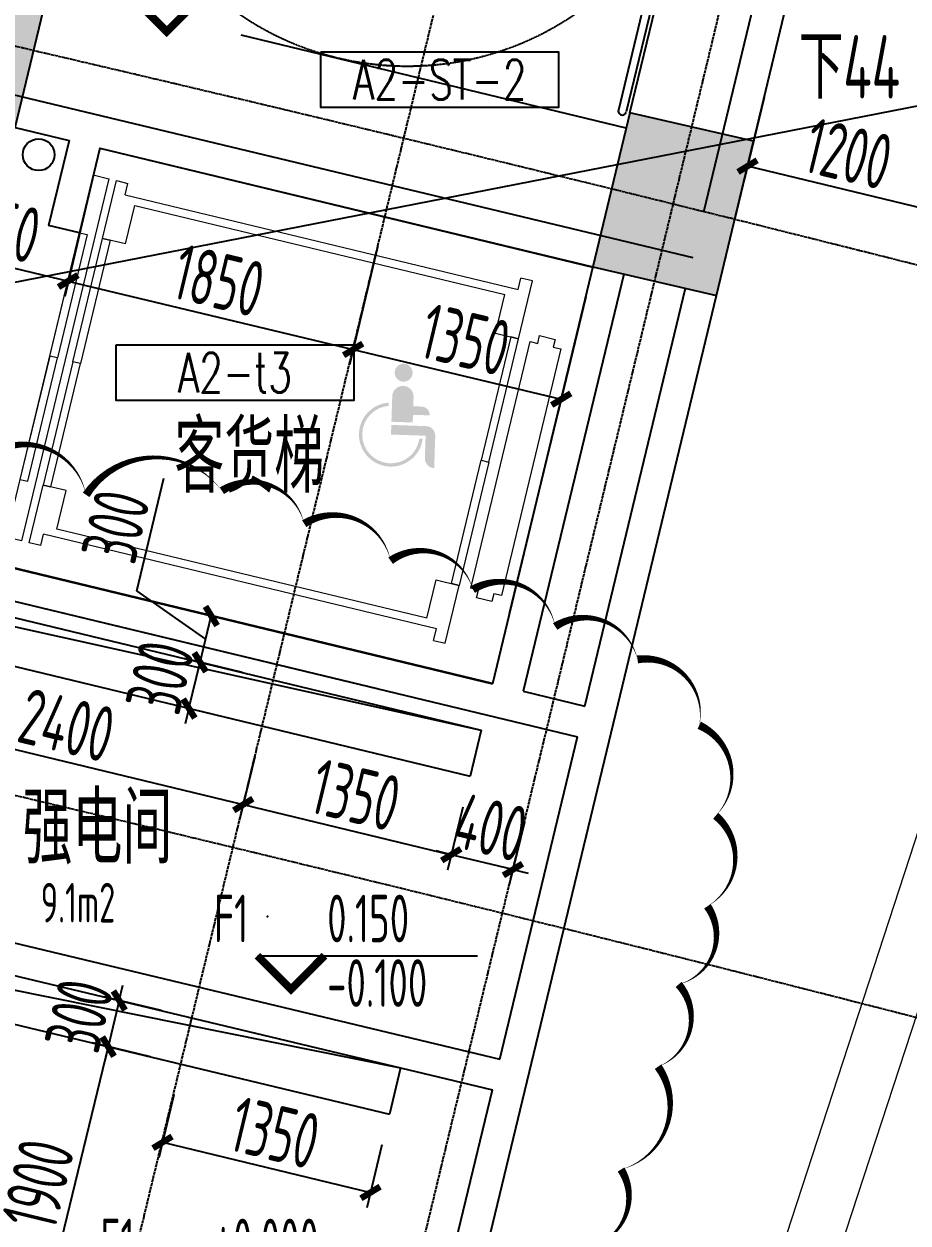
# Model space of a CAD drawing. Header units: millimetres. Extents: x 11639278 to 23698211, y -13072636 to -5537337.
# Drawn here: x 11848668 to 11854246, y -6400913 to -6393351 of the extents above; entities that cross this region are included whole.
import ezdxf
from ezdxf.enums import TextEntityAlignment as Align

# ---------------------------------------------------------------- set-up
doc = ezdxf.new("R2010")
doc.units = ezdxf.units.MM
doc.header["$LTSCALE"] = 10
for name, pattern in [('A2-RG-AXIS$0$CENTER', [2, 1.25, -0.25, 0.25, -0.25]), ('A2-RG-AXIS$0$DOTE', [2.42, 2, -0.2, 0.02, -0.2]), ('A2-RI-F1$0$DOT2', [0.125, 0, -0.125]), ('A2-RV-F1$0$DASHED2', [0.375, 0.25, -0.125]), ('A2-RV-F1$0$HIDDEN', [0.375, 0.25, -0.125])]:
    doc.linetypes.add(name, pattern=pattern)
for name, color, linetype in [('A2-RB-F1$0$A-DIMS-100', 1, 'Continuous'), ('A2-RG-AXIS$0$A-DIMS-100', 1, 'Continuous'), ('A2-RG-AXIS$0$A-GRID', 1, 'A2-RG-AXIS$0$CENTER'), ('A2-RI-F1$0$$1$A-SYMB', 4, 'Continuous'), ('A2-RI-F1$0$$1$A-SYMB-NUMB-T', 4, 'Continuous'), ('A2-RI-F1$0$$3$A-SYMB', 4, 'Continuous'), ('A2-RI-F1$0$0P-FE-FH-V', 141, 'Continuous'), ('A2-RI-F1$0$A-FLOR-OTLN', 4, 'A2-RI-F1$0$DOT2'), ('A2-RI-F1$0$A-HOLE', 2, 'Continuous'), ('A2-RI-F1$0$A-STRS', 50, 'Continuous'), ('A2-RI-F1$0$A-SYMB', 4, 'Continuous'), ('A2-RI-F1$0$A-SYMB-AREA', 4, 'Continuous'), ('A2-RI-F1$0$A-SYMB-NAME', 4, 'Continuous'), ('A2-RI-F1$0$A-SYMB-VOID', 35, 'Continuous'), ('A2-RI-F1$0$A-WALL', 7, 'Continuous'), ('A2-RS-F1$0$A-HATH-GRAY', 8, 'Continuous'), ('A2-RS-F1$0$A-WALL-CONC', 6, 'Continuous'), ('A2-RV-F1$0$A-HATH', 9, 'Continuous'), ('A2-RV-F1$0$A-SYMB', 4, 'Continuous'), ('A2-RV-F1$0$A-SYMB-AREA', 4, 'Continuous'), ('A2-RV-F1$0$A-SYMB-NAME', 4, 'Continuous'), ('A2-RV-F1$0$AUDIT_D_120618114340-210', 80, 'Continuous'), ('A2-RV-F1$0$AUDIT_D_120618114340-408', 50, 'Continuous')]:
    doc.layers.add(name, color=color, linetype=linetype)
for name, color, linetype, lineweight in [('A2-RI-F1$0$A-DETL-LLIN', 3, 'Continuous', 5), ('A2-RI-F1$0$A-Z410-G-Vhcl', 5, 'Continuous', 0), ('A2-RV-F1$0$$0$an-stairs', 3, 'Continuous', 9)]:
    doc.layers.add(name, color=color, linetype=linetype, lineweight=lineweight)
doc.styles.add('A2-RB-F1$0$XD2008', font='hzs.shx', dxfattribs={"width": 0.7, "bigfont": 'hztxt.shx'})
doc.styles.add('A2-RG-AXIS$0$XD2008', font='hzs.shx', dxfattribs={"width": 0.7, "bigfont": 'hztxt.shx'})
doc.styles.add('A2-RI-F1$0$$1$ECADI-TXT', font='simplex.shx', dxfattribs={"bigfont": 'hztxt.shx'})
doc.styles.add('A2-RI-F1$0$$22$XD2008', font='hzs.shx', dxfattribs={"width": 0.7, "bigfont": 'hztxt.shx'})
doc.styles.add('A2-RI-F1$0$ECADI', font='hzs.shx', dxfattribs={"width": 0.7, "bigfont": 'hztxt.shx'})
doc.styles.add('A2-RI-F1$0$XD2008', font='hzs.shx', dxfattribs={"width": 0.7, "bigfont": 'hztxt.shx'})
doc.styles.add('A2-RV-F1$0$ECADI', font='hzs.shx', dxfattribs={"width": 0.7, "bigfont": 'hztxt.shx'})
doc.dimstyles.new('A2-RB-F1$0$XD100$0', dxfattribs={"dimscale": 100, "dimtxt": 3.5, "dimasz": 1, "dimexe": 1, "dimexo": 2, "dimgap": 0.5, "dimtad": 1, "dimdec": 0, "dimdsep": 46, "dimtxsty": 'A2-RB-F1$0$XD2008', "dimblk1": 'A2-RB-F1$0$_ArchTick', "dimblk2": 'A2-RB-F1$0$_ArchTick', "dimsah": 1, "dimcen": 2.5, "dimclrt": 4, "dimaunit": 1, "dimadec": 0, "dimazin": 0, "dimtfac": 1, "dimtdec": 0, "dimtix": 1, "dimtmove": 1, "dimatfit": 3, "dimfxl": 0, "dimtolj": 1, "dimtzin": 0, "dimarcsym": 0})
doc.dimstyles.new('A2-RG-AXIS$0$XD150$0', dxfattribs={"dimscale": 150, "dimtxt": 2.5, "dimasz": 1, "dimexe": 1, "dimexo": 2, "dimgap": 0.5, "dimtad": 1, "dimdec": 0, "dimdsep": 46, "dimtxsty": 'A2-RG-AXIS$0$XD2008', "dimblk": 'A2-RG-AXIS$0$_ArchTick', "dimcen": 2.5, "dimclrt": 4, "dimaunit": 1, "dimadec": 0, "dimazin": 0, "dimtfac": 1, "dimtdec": 0, "dimtmove": 2, "dimatfit": 3, "dimfxl": 0, "dimtolj": 1, "dimtzin": 0, "dimarcsym": 0})

# ---------------------------------------------------------------- blocks, each defined once
blk = doc.blocks.new('A2-RS-F1')
at = {"layer": 'A2-RS-F1$0$A-HATH-GRAY', "ltscale": 3}
h = blk.add_hatch(color=256, dxfattribs=at)
h.paths.add_polyline_path([(11790490.7, -6377046.5), (11789491.3, -6377010.6), (11789445.2, -6378310.2), (11790444.5, -6378345.7)], flags=16)
h.paths.add_polyline_path([(11794711.1, -6377235.6), (11794112.3, -6377197.1), (11794061, -6377995.6), (11794659.8, -6378034.1)], flags=0)
h.paths.add_polyline_path([(11794483.3, -6380778.7), (11793884.5, -6380740.2), (11793833.2, -6381538.6), (11794432, -6381577.1)], flags=0)
h.paths.add_polyline_path([(11793886.5, -6390060.6), (11793287.7, -6390022.1), (11793236.4, -6390820.5), (11793835.2, -6390859)], flags=0)
h.paths.add_polyline_path([(11793658.7, -6393603.7), (11793059.9, -6393565.2), (11793008.6, -6394363.6), (11793607.4, -6394402.1)], flags=0)
h.paths.add_polyline_path([(11789926.5, -6392936.5), (11788927.1, -6392900.6), (11788881, -6394200.2), (11789880.4, -6394235.7)], flags=16)
h.paths.add_polyline_path([(11781272, -6392739.2), (11780272, -6392732.1), (11780263.2, -6394032.4), (11781263.2, -6394039.2)], flags=16)
h.paths.add_polyline_path([(11772615.4, -6392790.7), (11771615.7, -6392812.3), (11771644.2, -6394112.4), (11772644, -6394090.4)], flags=16)
h.paths.add_polyline_path([(11771835.6, -6400549.4, 1), (11772735.6, -6400549.4, 1)])
h.paths.add_polyline_path([(11789601.8, -6400663.7, 1), (11788701.8, -6400663.7, 1)], flags=0)
h.paths.add_polyline_path([(11797125.5, -6401083.9, 1), (11798025.5, -6401083.9, 1)], flags=0)
h.paths.add_polyline_path([(11772266.5, -6376894.6), (11771266.7, -6376916.1), (11771295.3, -6378216.2), (11772295, -6378194.3)], flags=16)
h.paths.add_polyline_path([(11781379.7, -6376839.6), (11780379.7, -6376832.4), (11780370.9, -6378132.8), (11781370.9, -6378139.6)], flags=16)
h.paths.add_polyline_path([(11752826.5, -6385566), (11752029, -6385629.4), (11752187.6, -6387623.1), (11752985.1, -6387559.7)], flags=17)
h.paths.add_polyline_path([(11757362.8, -6385212.9), (11756565.3, -6385276.3), (11756723.9, -6387270.1), (11757521.2, -6387204.8)], flags=17)
h.paths.add_polyline_path([(11762965.1, -6393140.9), (11763031, -6394439.6), (11764029.7, -6394388.9), (11763963.9, -6393090.2)])
h.paths.add_polyline_path([(11793008.6, -6394363.6), (11793607.4, -6394402.1), (11793658.7, -6393603.7), (11793059.9, -6393565.2)], flags=17)
h.paths.add_polyline_path([(11793236.4, -6390820.5), (11793835.2, -6390859), (11793886.5, -6390060.6), (11793287.7, -6390022.1)], flags=17)
h.paths.add_polyline_path([(11793833.2, -6381538.6), (11794432, -6381577.1), (11794483.3, -6380778.7), (11793884.5, -6380740.2)], flags=17)
h.paths.add_polyline_path([(11794061, -6377995.6), (11794659.8, -6378034.1), (11794711.1, -6377235.6), (11794112.3, -6377197.1)], flags=17)
h.paths.add_polyline_path([(11762159.9, -6377261.3), (11762225.8, -6378560), (11763224.5, -6378509.3), (11763158.6, -6377210.6)], flags=17)
edge = h.paths.add_edge_path(flags=16)
edge.add_arc((11772285.6, -6400549.4), 450, 0, 360)
edge = h.paths.add_edge_path(flags=16)
edge.add_arc((11789151.8, -6400663.7), 450, 0, 360)
edge = h.paths.add_edge_path()
edge.add_arc((11763857, -6400855.6), 450, 0, 360)
edge = h.paths.add_edge_path(flags=17)
edge.add_arc((11797575.5, -6401083.9), 450, 0, 360)
edge = h.paths.add_edge_path()
edge.add_arc((11755440.6, -6401403.6), 450, 0, 360)
h.paths.add_polyline_path([(11756756.1, -6377586.7), (11756914.7, -6379580.4), (11756117.2, -6379643.9), (11755958.6, -6377650.1)], flags=17)
h.paths.add_polyline_path([(11757322.6, -6394796.6), (11758120, -6394731.3), (11758001.2, -6393237.8), (11757203.7, -6393301.3)])
h.paths.add_polyline_path([(11752786.3, -6395149.5), (11753583.8, -6395086), (11753449, -6393391.4), (11752651.5, -6393454.8)])
h.paths.add_polyline_path([(11751581, -6379997.1), (11752378.4, -6379933.7), (11752219.8, -6377940), (11751422.4, -6378003.4)])
edge = h.paths.add_edge_path()
edge.add_line((11771615.7, -6392812.7), (11771644.2, -6394112.4))
edge.add_line((11771644.2, -6394112.4), (11772644, -6394090.4))
edge.add_line((11772644, -6394090.4), (11772615.4, -6392790.7))
edge.add_line((11772615.4, -6392790.7), (11771615.7, -6392812.3))
edge.add_line((11780272, -6392732.4), (11780263.2, -6394032.4))
edge.add_line((11780263.2, -6394032.4), (11781263.2, -6394039.2))
edge.add_line((11781263.2, -6394039.2), (11781272, -6392739.2))
edge.add_line((11781272, -6392739.2), (11780272, -6392732.1))
edge.add_line((11788927.1, -6392901), (11788881, -6394200.2))
edge.add_line((11788881, -6394200.2), (11789880.4, -6394235.7))
edge.add_line((11789880.4, -6394235.7), (11789926.5, -6392936.5))
edge.add_line((11789926.5, -6392936.5), (11788927.1, -6392900.6))
edge.add_line((11789491.3, -6377011), (11789445.2, -6378310.2))
edge.add_line((11789445.2, -6378310.2), (11790444.5, -6378345.7))
edge.add_line((11790444.5, -6378345.7), (11790490.7, -6377046.5))
edge.add_line((11790490.7, -6377046.5), (11789491.3, -6377010.6))
edge.add_line((11780379.7, -6376832.8), (11780370.9, -6378132.8))
edge.add_line((11780370.9, -6378132.8), (11781370.9, -6378139.6))
edge.add_line((11781370.9, -6378139.6), (11781379.7, -6376839.6))
edge.add_line((11781379.7, -6376839.6), (11780379.7, -6376832.4))
edge.add_line((11771266.7, -6376916.5), (11771295.3, -6378216.2))
edge.add_line((11771295.3, -6378216.2), (11772295, -6378194.3))
edge.add_line((11772295, -6378194.3), (11772266.5, -6376894.6))
edge.add_line((11772266.5, -6376894.6), (11771266.7, -6376916.1))
edge.add_line((11756723.9, -6387270.1), (11757521.2, -6387204.8))
edge.add_line((11756565.3, -6385276.3), (11757362.8, -6385212.9))
edge.add_line((11756565.3, -6385276.3), (11756723.9, -6387270.1))
edge.add_line((11752187.6, -6387623.1), (11752985.1, -6387559.7))
edge.add_line((11752029, -6385629.4), (11752826.5, -6385566))
edge.add_line((11752029, -6385629.4), (11752187.6, -6387623.2))
edge.add_line((11752826.5, -6385566), (11752985.1, -6387559.7))
edge.add_line((11757362.2, -6385205.2), (11757521.2, -6387204.8))
edge = h.paths.add_edge_path()
edge.add_arc((11847549.5, -6408655.2), 450, 0, 360)
h.paths.add_polyline_path([(11818747.1, -6372607.5), (11817357.2, -6372439.1), (11817138.8, -6374225.8), (11818528.7, -6374394.2)])
h.paths.add_polyline_path([(11827964.2, -6373889.1), (11826579.8, -6373680.9), (11826310.1, -6375460.6), (11827694.6, -6375668.8)])
h.paths.add_polyline_path([(11837140.7, -6375434.8), (11835762.8, -6375187), (11835442.2, -6376958.2), (11836820.1, -6377206.1)])
h.paths.add_polyline_path([(11814457.2, -6396161.7), (11815846.9, -6396331.6), (11816041, -6394743.5), (11814651.4, -6394573.1)])
h.paths.add_polyline_path([(11851385, -6401917.5), (11850605.4, -6401737.8), (11850371.1, -6402710), (11851150.7, -6402889.7)])
h.paths.add_polyline_path([(11846959.8, -6400859), (11846180.2, -6400679.3), (11845945.9, -6401651.6), (11846725.5, -6401831.3)])
h.paths.add_polyline_path([(11841338.2, -6400630.1), (11839968.3, -6400341.3), (11840298.4, -6398775.8), (11841668.4, -6399064)])
h.paths.add_polyline_path([(11831505.8, -6398704), (11832883.4, -6398953.4), (11833168.4, -6397379), (11831790.9, -6397129.1)])
h.paths.add_polyline_path([(11822999.8, -6397310.5), (11824384, -6397520.2), (11824623.6, -6395938.3), (11823239.5, -6395728)])
h.paths.add_polyline_path([(11806985.1, -6395311.3), (11806188.5, -6395237.1), (11806299.9, -6394042), (11807096.4, -6394116.5)])
h.paths.add_polyline_path([(11800592, -6394828.7), (11801190.8, -6394867.2), (11801242.1, -6394068.8), (11800643.4, -6394030.3)])
h.paths.add_polyline_path([(11793008.6, -6394363.6), (11793607.4, -6394402.1), (11793658.7, -6393603.7), (11793059.9, -6393565.2)], flags=17)
h.paths.add_polyline_path([(11800819.8, -6391285.9), (11801418.6, -6391324.4), (11801469.9, -6390525.9), (11800871.2, -6390487.4)])
h.paths.add_polyline_path([(11793236.4, -6390820.5), (11793835.2, -6390859), (11793886.5, -6390060.6), (11793287.7, -6390022.1)], flags=17)
h.paths.add_polyline_path([(11853037, -6395063.6), (11853271.3, -6394091.4), (11852491.7, -6393911.7), (11852257.4, -6394883.9)])
h.paths.add_polyline_path([(11854911.5, -6387286.2), (11855145.9, -6386314), (11854366.3, -6386134.3), (11854131.9, -6387106.5)])
h.paths.add_polyline_path([(11846269, -6377243.5), (11844898.8, -6376956.1), (11844527.5, -6378717.4), (11845897.7, -6379004.7)])
h.paths.add_polyline_path([(11848611.8, -6394005), (11848846.2, -6393032.8), (11848066.6, -6392853.1), (11847832.2, -6393825.3)])
h.paths.add_polyline_path([(11850486.4, -6386227.4), (11850720.8, -6385255.2), (11849941.2, -6385075.5), (11849706.8, -6386047.7)])
h.paths.add_polyline_path([(11843712.1, -6384523.3), (11844299.2, -6384647.1), (11844423, -6384060), (11843835.9, -6383936.2)])
h.paths.add_polyline_path([(11842061.7, -6392351.2), (11842648.8, -6392475), (11842772.6, -6391887.9), (11842185.5, -6391764.1)])
h.paths.add_polyline_path([(11808357.4, -6373042.4), (11808954.8, -6373098.1), (11809029, -6372301.4), (11808431.6, -6372245.8)])
h.paths.add_polyline_path([(11793833.2, -6381538.6), (11794432, -6381577.1), (11794483.3, -6380778.7), (11793884.5, -6380740.2)], flags=17)
h.paths.add_polyline_path([(11801416.6, -6382004.6), (11802015.3, -6382043.1), (11802066.7, -6381244.7), (11801467.9, -6381206.2)])
h.paths.add_polyline_path([(11801644.4, -6378461.8), (11802243.1, -6378500.3), (11802294.5, -6377701.9), (11801695.7, -6377663.4)])
h.paths.add_polyline_path([(11794061, -6377995.6), (11794659.8, -6378034.1), (11794711.1, -6377235.6), (11794112.3, -6377197.1)], flags=17)
h.paths.add_polyline_path([(11808460.5, -6379479.9), (11807663.9, -6379405.7), (11807775.3, -6378210.6), (11808571.8, -6378285.1)])
edge = h.paths.add_edge_path(flags=16)
edge.add_arc((11772285.6, -6400549.4), 450, 0, 360)
edge = h.paths.add_edge_path(flags=17)
edge.add_arc((11789151.8, -6400663.7), 450, 0, 360)
edge = h.paths.add_edge_path(flags=17)
edge.add_arc((11797575.5, -6401083.9), 450, 0, 360)
edge = h.paths.add_edge_path()
edge.add_arc((11805983.7, -6401745.9), 450, 0, 360)
edge = h.paths.add_edge_path()
edge.add_arc((11814369.4, -6402649), 450, 0, 360)
edge = h.paths.add_edge_path()
edge.add_arc((11822725.7, -6403792.5), 450, 0, 360)
edge = h.paths.add_edge_path()
edge.add_arc((11831045.7, -6405175.5), 450, 0, 360)
edge = h.paths.add_edge_path()
edge.add_arc((11839322.6, -6406796.9), 450, 0, 360)
edge = h.paths.add_edge_path(flags=17)
edge.add_line((11771615.7, -6392812.7), (11771644.2, -6394112.4))
edge.add_line((11771644.2, -6394112.4), (11772644, -6394090.4))
edge.add_line((11772644, -6394090.4), (11772615.4, -6392790.7))
edge.add_line((11772615.4, -6392790.7), (11771615.7, -6392812.3))
edge.add_line((11780272, -6392732.4), (11780263.2, -6394032.4))
edge.add_line((11780263.2, -6394032.4), (11781263.2, -6394039.2))
edge.add_line((11781263.2, -6394039.2), (11781272, -6392739.2))
edge.add_line((11781272, -6392739.2), (11780272, -6392732.1))
edge.add_line((11788927.1, -6392901), (11788881, -6394200.2))
edge.add_line((11788881, -6394200.2), (11789880.4, -6394235.7))
edge.add_line((11789880.4, -6394235.7), (11789926.5, -6392936.5))
edge.add_line((11789926.5, -6392936.5), (11788927.1, -6392900.6))
edge.add_line((11789491.3, -6377011), (11789445.2, -6378310.2))
edge.add_line((11789445.2, -6378310.2), (11790444.5, -6378345.7))
edge.add_line((11790444.5, -6378345.7), (11790490.7, -6377046.5))
edge.add_line((11790490.7, -6377046.5), (11789491.3, -6377010.6))
edge.add_line((11780379.7, -6376832.8), (11780370.9, -6378132.8))
edge.add_line((11780370.9, -6378132.8), (11781370.9, -6378139.6))
edge.add_line((11781370.9, -6378139.6), (11781379.7, -6376839.6))
edge.add_line((11781379.7, -6376839.6), (11780379.7, -6376832.4))
edge.add_line((11771266.7, -6376916.5), (11771295.3, -6378216.2))
edge.add_line((11771295.3, -6378216.2), (11772295, -6378194.3))
edge.add_line((11772295, -6378194.3), (11772266.5, -6376894.6))
edge.add_line((11772266.5, -6376894.6), (11771266.7, -6376916.1))
edge = h.paths.add_edge_path()
edge.add_arc((11780719.5, -6400485.4), 450, 0, 360)
at = {"layer": 'A2-RS-F1$0$A-WALL-CONC', "ltscale": 3}
for points in [[(11848611.8, -6394005), (11848846.2, -6393032.8), (11848066.6, -6392853.1), (11847832.2, -6393825.3)], [(11853037, -6395063.6), (11853271.3, -6394091.4), (11852491.7, -6393911.7), (11852257.4, -6394883.9)]]:
    blk.add_lwpolyline(points, close=True, dxfattribs=at)
blk = doc.blocks.new('A2-RI-F1$0$5erhfh')
at = {"layer": 'A2-RI-F1$0$A-SYMB-AREA', "style": 'A2-RI-F1$0$ECADI', "width": 0.7}
blk.add_attdef('340M2', text='', height=2.5, dxfattribs=at).set_placement((0, 1.25), align=Align.MIDDLE_LEFT)
at = {"layer": 'A2-RI-F1$0$A-SYMB-NAME', "style": 'A2-RI-F1$0$ECADI', "width": 0.7}
blk.add_attdef('CHINESENAME', (-12.292, 3.087), '', height=4.5, dxfattribs=at)
blk = doc.blocks.new('A2-RI-F1$0$ECADI-TAG-HGHT（国标）')
at = {"color": 1}
blk.add_line((-2.121, 2.121), (11.768, 2.121), dxfattribs=at)
at = {"color": 1, "const_width": 0.5}
blk.add_lwpolyline([(-2.121, 2.121), (0, 0), (2.121, 2.121)], dxfattribs=at)
at = {"color": 1}
blk.add_point((-1.481, 4.6), dxfattribs=at)
at = {"style": 'A2-RI-F1$0$XD2008', "width": 0.7}
blk.add_attdef('FL', text='', height=3, dxfattribs=at).set_placement((-2.689, 2.967), align=Align.RIGHT)
for tag, p in [('F.F.L.', (2.284, 2.967)), ('T.O.S.', (2.284, -1.104))]:
    blk.add_attdef(tag, p, '', height=3, dxfattribs=at)
blk = doc.blocks.new('A2-RI-F1$0$$1$ECADI-TAG-HGHT（国标）')
at = {"color": 1}
blk.add_line((-2.121, 2.121), (11.768, 2.121), dxfattribs=at)
at = {"color": 1, "const_width": 0.5}
blk.add_lwpolyline([(-2.121, 2.121), (0, 0), (2.121, 2.121)], dxfattribs=at)
at = {"color": 1}
blk.add_point((-1.481, 4.6), dxfattribs=at)
at = {"style": 'A2-RI-F1$0$$22$XD2008', "width": 0.7}
blk.add_attdef('FL', text='', height=3, dxfattribs=at).set_placement((-2.689, 2.967), align=Align.RIGHT)
for tag, p in [('F.F.L.', (2.284, 2.967)), ('T.O.S.', (2.284, -1.104))]:
    blk.add_attdef(tag, p, '', height=3, dxfattribs=at)
blk = doc.blocks.new('A2-RI-F1$0$$1$ECADI-TAG-CODE')
at = {"layer": 'A2-RI-F1$0$$1$A-SYMB-NUMB-T', "color": 1}
blk.add_lwpolyline([(0, 3.5), (15, 3.5), (15, 0), (0, 0)], close=True, dxfattribs=at)
at = {"layer": 'A2-RI-F1$0$$1$A-SYMB-NUMB-T', "style": 'A2-RI-F1$0$$1$ECADI-TXT', "width": 0.7}
blk.add_attdef('CODE', text='', height=2.5, dxfattribs=at).set_placement((7.5, 1.75), align=Align.MIDDLE_CENTER)
blk = doc.blocks.new('*U215')
at = {"layer": 'A2-RI-F1$0$A-Z410-G-Vhcl', "extrusion": (0, 0, -1)}
h = blk.add_hatch(color=2, dxfattribs=at)
edge = h.paths.add_edge_path()
edge.add_arc((-0.0041, 0.039), 0.0082, 0, 360)
for points in [[(-0.0139, -0.0062), (0.0056, -0.0062), (0.0056, 0.0172, 1), (-0.0139, 0.0172), (-0.0139, 0.0086), (-0.0214, 0.0086, 0.414214), (-0.0293, 0.0008), (-0.0139, 0.0008)], [(0.0086, 0.0082, -2.078418), (-0.0205, -0.0208), (-0.0235, -0.0208, 2.108884), (0.0086, 0.0112)], [(-0.0261, -0.0179), (0.0056, -0.0179), (0.0056, -0.0091), (-0.0261, -0.0091, 0.414214), (-0.0349, -0.0179), (-0.0349, -0.0472, 0.414214), (-0.0261, -0.0384)]]:
    blk.add_hatch(color=2, dxfattribs=at).paths.add_polyline_path(points)
blk = doc.blocks.new('A2-RI-F1')
at = {"layer": 'A2-RI-F1$0$0P-FE-FH-V'}
blk.add_circle((11848759.9, -6394176.2, 0), 100, dxfattribs=at)
at = {"layer": 'A2-RI-F1$0$A-DETL-LLIN'}
for p, q in [((11859645.2, -6383199), (11851192.3, -6409132.4)), ((11859194.5, -6383452.3), (11850888.6, -6408934.6))]:
    blk.add_line(p, q, dxfattribs=at)
at = {"layer": 'A2-RI-F1$0$A-FLOR-OTLN', "ltscale": 1000}
blk.add_lwpolyline([(11814764.2, -6394127.4), (11817357.4, -6372440.5, -0.024943), (11849205.6, -6377886.4), (11848159.2, -6382228.1), (11851284.2, -6382919.5), (11850720.9, -6385256.6), (11855146, -6386315.4), (11851150.8, -6402891.1), (11849876.5, -6402592.9), (11848102.5, -6409766.8, 0.080418), (11754733.7, -6402413.9), (11754132.4, -6395046.4), (11752786.4, -6395150.9), (11751422.5, -6378004.8), (11756208, -6377631.7), (11756045.3, -6375586.8, -0.038938), (11805715.9, -6375922.1), (11805966.1, -6372030.7, -0.006016), (11817268.4, -6373184.4, -0.006016)], format="xyb", dxfattribs=at)
at = {"layer": 'A2-RI-F1$0$A-HOLE'}
for p, q in [((11847907.9, -6396925.4), (11851553.5, -6397804.1)), ((11847837.6, -6397217), (11851483.2, -6398095.7)), ((11851553.5, -6397804.1), (11851483.2, -6398095.7)), ((11847323.4, -6399352.6), (11850973.7, -6400225.9)), ((11851043.5, -6399934.1), (11850973.7, -6400225.9))]:
    blk.add_line(p, q, dxfattribs=at)
at = {"layer": 'A2-RI-F1$0$A-STRS'}
blk.add_line((11852105.2, -6395515.3), (11851730.3, -6397070.7), dxfattribs=at)
at = {"layer": 'A2-RI-F1$0$A-SYMB-VOID', "ltscale": 500}
for points in [[(11847837.6, -6397217), (11848025.1, -6397022.6), (11851553.5, -6397804.1)], [(11847323.4, -6399352.6), (11847462.3, -6399213.8), (11851043.5, -6399934.1)]]:
    blk.add_lwpolyline(points, dxfattribs=at)
at = {"layer": 'A2-RI-F1$0$A-WALL'}
for p, q in [((11853152.6, -6394583.9), (11855145.9, -6386314)), ((11852958.5, -6394535.7), (11854902.7, -6386469.4)), ((11848082.7, -6393673.4), (11852889.2, -6394823.3)), ((11848611.8, -6394005), (11848952.1, -6394087)), ((11848952.1, -6394087), (11848823.3, -6394621.4)), ((11849146.6, -6394133.6), (11849017.7, -6394668.3)), ((11849146.6, -6394133.6), (11852257.4, -6394884)), ((11849146.6, -6394133.6), (11852257.5, -6394883.4)), ((11849017.7, -6394668.3), (11848823.3, -6394621.4)), ((11852260.3, -6394872), (11851623.8, -6397512.4)), ((11852452.3, -6394928.9), (11851818.3, -6397559.3)), ((11852207.1, -6397653), (11852842.5, -6395016.8)), ((11852401.6, -6397699.9), (11853037, -6395063.6)), ((11848512.9, -6396762.6), (11851623.8, -6397512.4)), ((11847931.4, -6396828.2), (11852160.3, -6397847.5)), ((11847931.4, -6396828.2), (11850896.5, -6397542.8)), ((11851818.3, -6397559.3), (11852207.1, -6397653)), ((11851150.7, -6402889.7), (11852401.6, -6397699.9)), ((11851670.7, -6399878.5), (11852160.3, -6397847.5)), ((11847440.1, -6398866.4), (11851670.7, -6399878.5)), ((11847393.2, -6399060.8), (11851623.9, -6400072.9)), ((11850956.3, -6402842.8), (11851623.9, -6400072.9))]:
    blk.add_line(p, q, dxfattribs=at)
at = {"layer": 'Defpoints'}
blk.add_line((11837017.8, -6397241.2), (11863125.5, -6392146.9), dxfattribs=at)
at = {"layer": 'Defpoints', "color": 3}
for points in [[(11849060.1, -6396321, 0, 50, 0.520567), (11848462.9, -6396061.6, 0, 50, 0.520567)], [(11852227.6, -6401068, 0, 50, 0.520567), (11852435.3, -6400575.1, 0, 50, 0.520567), (11852435.3, -6400575.1, 0, 50, 0.520567), (11852668.9, -6399926.6, 0, 50, 0.520567), (11852668.9, -6399926.6, 0, 50, 0.520567), (11852798.8, -6399407.8, 0, 50, 0.520567), (11852798.8, -6399407.8, 0, 50, 0.520567), (11852980.5, -6398914.9, 0, 50, 0.520567), (11852980.5, -6398914.9, 0, 50, 0.520567), (11853032.4, -6398344.3, 0, 50, 0.520567), (11853032.4, -6398344.3, 0, 50, 0.520567), (11852928.6, -6397773.6, 0, 50, 0.520567), (11852928.6, -6397773.6, 0, 50, 0.520567), (11852539.1, -6397358.6, 0, 50, 0.520567), (11852539.1, -6397358.6, 0, 50, 0.520567), (11852019.9, -6397151, 0, 50, 0.520567), (11852019.9, -6397151, 0, 50, 0.520567), (11851500.6, -6396917.6, 0, 50, 0.520567), (11851500.6, -6396917.6, 0, 50, 0.520567), (11850981.3, -6396736, 0, 50, 0.520567), (11850981.3, -6396736, 0, 50, 0.520567), (11850436.1, -6396502.5, 0, 50, 0.520567), (11850436.1, -6396502.5, 0, 50, 0.520567), (11849916.9, -6396295, 0, 50, 0.520567), (11849916.9, -6396295, 0, 50, 0.520567), (11849060.1, -6396321, 0, 0, 0)]]:
    blk.add_lwpolyline(points, format="xyseb", dxfattribs=at)
blk.add_blockref('A2-RS-F1', (0, 0))
ref = blk.add_blockref('A2-RI-F1$0$5erhfh', (11850846.1, -6396616), dxfattribs=dict(xscale=100, yscale=100, zscale=100))
ref.add_attrib('CHINESENAME', '客货梯', (11849616.9, -6396307.2), dxfattribs={"layer": 'A2-RI-F1$0$A-SYMB-NAME', "height": 450, "style": 'A2-RI-F1$0$ECADI', "width": 0.7})
ref = blk.add_blockref('A2-RI-F1$0$5erhfh', (11849888.1, -6398956.2), dxfattribs=dict(xscale=100, yscale=100, zscale=100))
ref.add_attrib('340M2', '9.1m2', (11848773.5, -6399017.6), dxfattribs={"layer": 'A2-RI-F1$0$A-SYMB-AREA', "height": 250, "style": 'A2-RI-F1$0$ECADI', "width": 0.7})
ref.add_attrib('CHINESENAME', '强电间', (11848658.9, -6398647.5), dxfattribs={"layer": 'A2-RI-F1$0$A-SYMB-NAME', "height": 450, "style": 'A2-RI-F1$0$ECADI', "width": 0.7})
at = {"layer": 'A2-RI-F1$0$$1$A-SYMB'}
ref = blk.add_blockref('A2-RI-F1$0$$1$ECADI-TAG-HGHT（国标）', (11849568.5, -6393399.5), dxfattribs=dict(at, xscale=99.99999999938882, yscale=99.99999999938882, zscale=99.99999999938882))
ref.add_attrib('F.F.L.', '-3.000', (11849708.4, -6393119.5), dxfattribs={"layer": '0', "height": 300, "style": 'A2-RI-F1$0$$22$XD2008', "width": 0.7})
at = {"layer": 'A2-RI-F1$0$$3$A-SYMB'}
for p, xscale, yscale, zscale, values in [((11850541.2, -6393877.2), 100.0000000100172, 100.0000000100172, 100, {'CODE': 'A2-ST-2'}), ((11849248.8, -6395725.7), 100.0000000099346, 100.0000000099346, 100.0000000099346, {'CODE': 'A2-t3'})]:
    blk.add_blockref('A2-RI-F1$0$$1$ECADI-TAG-CODE', p, dxfattribs=dict(at, xscale=xscale, yscale=yscale, zscale=zscale)).add_auto_attribs(values)
at = {"layer": 'A2-RI-F1$0$A-SYMB'}
for p, xscale, yscale, zscale, values in [((11850352.5, -6399439), 99.99999999989086, 99.99999999989086, 99.99999999989086, {'F.F.L.': '0.150', 'T.O.S.': '-0.100', 'FL': 'F1'}), ((11849635.4, -6401482.1), 99.99999999989046, 99.99999999989046, 99.99999999989046, {'F.F.L.': '%%p0.000', 'T.O.S.': '-0.100', 'FL': 'F1'})]:
    blk.add_blockref('A2-RI-F1$0$ECADI-TAG-HGHT（国标）', p, dxfattribs=dict(at, xscale=xscale, yscale=yscale, zscale=zscale)).add_auto_attribs(values)
at = {"layer": 'A2-RI-F1$0$A-Z410-G-Vhcl', "color": 2, "extrusion": (0, 0, -1), "xscale": -6898.552177697356, "yscale": 6898.552177846431, "zscale": 6898.552177799478, "rotation": 1.897858008514035}
blk.add_blockref('*U215', (-11851026.4, -6395818.5), dxfattribs=at)
blk = doc.blocks.new('A2-RG-AXIS$0$_ArchTick')
at = {"color": 0, "linetype": 'ByBlock', "const_width": 0.4}
blk.add_lwpolyline([(-0.5, -0.5), (0.5, 0.5)], dxfattribs=at)
blk = doc.blocks.new('*D767')
at = {"layer": 'A2-RG-AXIS$0$A-DIMS-100', "color": 0, "lineweight": -2, "ltscale": 3, "transparency": 16777216}
for p, q in [((11854702.9, -6399721.4), (11855138.8, -6399833.4)), ((11854993.5, -6399796.1), (11854172.2, -6402992.2)), ((11853881.7, -6402917.6), (11854317.5, -6403029.6))]:
    blk.add_line(p, q, dxfattribs=at)
at = {"layer": 'Defpoints', "color": 0, "ltscale": 3, "transparency": 16777216}
for p in [(11854412.4, -6399646.7), (11853591.1, -6402842.9), (11854172.2, -6402992.2)]:
    blk.add_point(p, dxfattribs=at)
at = {"layer": 'A2-RG-AXIS$0$A-DIMS-100', "color": 0, "lineweight": -2, "ltscale": 3, "transparency": 16777216, "xscale": 150, "yscale": 150, "zscale": 150}
for p, rotation in [((11854993.5, -6399796.1), 75.589284638493), ((11854172.2, -6402992.2), 255.589284638493)]:
    blk.add_blockref('A2-RG-AXIS$0$_ArchTick', p, dxfattribs=dict(at, rotation=rotation))
at = {"layer": 'A2-RG-AXIS$0$A-DIMS-100', "color": 4, "ltscale": 3, "transparency": 16777216, "insert": (11854328.6, -6401328.8), "char_height": 375, "attachment_point": 5, "rotation": 75.58928, "style": 'A2-RG-AXIS$0$XD2008'}
blk.add_mtext('\\A1;3300', dxfattribs=at)
blk = doc.blocks.new('A2-RV-F1$0$5erhfh')
at = {"layer": 'A2-RV-F1$0$A-SYMB-AREA', "style": 'A2-RV-F1$0$ECADI', "width": 0.7}
blk.add_attdef('340M2', text='', height=2.5, dxfattribs=at).set_placement((0, 1.25), align=Align.MIDDLE_LEFT)
at = {"layer": 'A2-RV-F1$0$A-SYMB-NAME', "style": 'A2-RV-F1$0$ECADI', "width": 0.7}
blk.add_attdef('CHINESENAME', (-12.292, 3.087), '', height=4.5, dxfattribs=at)
blk = doc.blocks.new('A2-RV-F1$0$kt1')
at = {"layer": 'A2-RV-F1$0$$0$an-stairs', "color": 3}
for p, q in [((-3296, 1095), (-105.8, 1345.8)), ((-105.8, 1345.8), (105.8, -1345.8)), ((-441, 1143.9), (-515.8, 1138.1)), ((-509.9, 1063.3), (-515.8, 1138.1)), ((-411.6, 770.1), (-441, 1143.9)), ((-3084.3, -1596.7), (-3296, 1095)), ((-3052.1, 863.4), (-509.9, 1063.3)), ((-2973.4, 819.4), (-580.8, 1007.6)), ((-561.2, 758.3), (-580.8, 1007.6)), ((-3282.3, 920.5), (-3182.6, 928.4)), ((-3182.6, 928.4), (-2998.3, -1414.4)), ((-3132.7, 932.3), (-3058, 938.2)), ((-3103.3, 558.4), (-3132.7, 932.3)), ((-3052.1, 863.4), (-3058, 938.2)), ((-2953.8, 570.2), (-2973.4, 819.4)), ((-561.2, 758.3), (-411.6, 770.1)), ((-2953.8, 570.2), (-3103.3, 558.4)), ((-435.7, -836.7), (-286.2, -825)), ((-256.8, -1198.8), (-286.2, -825)), ((-416.1, -1086), (-435.7, -836.7)), ((-2828.4, -1024.9), (-2977.9, -1036.6)), ((-2948.5, -1410.5), (-2977.9, -1036.6)), ((-2808.8, -1274.1), (-2828.4, -1024.9)), ((-337.5, -1129.9), (-2879.6, -1329.8)), ((-416.1, -1086), (-2808.8, -1274.1)), ((-331.6, -1204.7), (-337.5, -1129.9)), ((-331.6, -1204.7), (-256.8, -1198.8)), ((105.8, -1345.8), (-3084.3, -1596.7)), ((-2873.7, -1404.6), (-2879.6, -1329.8)), ((-2998.3, -1414.4), (-3098, -1422.2)), ((-2873.7, -1404.6), (-2948.5, -1410.5))]:
    blk.add_line(p, q, dxfattribs=at)
for points in [[(-61.9, -807.3), (-58, -857.2), (-157.7, -865), (-161.6, -815.2), (-211.4, -819.1), (-336.9, 776), (-287, 779.9), (-290.9, 829.7), (-191.3, 837.6), (-187.3, 787.7), (-137.5, 791.7), (-12.1, -803.4)], [(-398.8, -31.4), (-348.9, -27.4), (-411.6, 770.1), (-461.5, 766.2)], [(-3140.3, -246.9), (-3190.2, -250.9), (-3252.9, 546.7), (-3203, 550.6)], [(-2990.8, -235.2), (-3040.6, -239.1), (-3103.3, 558.4), (-3053.5, 562.4)], [(-398.8, -31.4), (-348.9, -27.4), (-286.2, -825), (-336.1, -828.9)], [(-3140.3, -246.9), (-3190.2, -250.9), (-3127.4, -1048.4), (-3077.6, -1044.5)], [(-2990.8, -235.2), (-3040.6, -239.1), (-2977.9, -1036.6), (-2928.1, -1032.7)]]:
    blk.add_lwpolyline(points, close=True, dxfattribs=at)
blk = doc.blocks.new('A2-RV-F1')
at = {"layer": 'A2-RV-F1$0$A-HATH', "linetype": 'A2-RV-F1$0$DASHED2', "ltscale": 1000}
blk.add_line((11852468.3, -6394009), (11848822.7, -6393130), dxfattribs=at)
at = {"layer": 'A2-RV-F1$0$A-SYMB', "linetype": 'A2-RV-F1$0$HIDDEN'}
blk.add_arc((11851086, -6391741.8), 1875, 166.44866, 346.44866, dxfattribs=at)
at = {"layer": 'A2-RV-F1$0$AUDIT_D_120618114340-210', "extrusion": (0, 0, -1)}
for p, q in [((11853772, -6388279.8), (11852418.6, -6393894.9)), ((11853808.9, -6388340.1), (11852467.3, -6393906.1))]:
    blk.add_line(p, q, dxfattribs=at)
at = {"layer": 'A2-RV-F1$0$AUDIT_D_120618114340-210'}
blk.add_arc((11852442.9, -6393900.8), 25, 166.44866, 346.44866, dxfattribs=at)
at = {"layer": 'A2-RV-F1$0$AUDIT_D_120618114340-408'}
blk.add_line((11852491.7, -6393911.7), (11853827.3, -6388370.3), dxfattribs=at)
ref = blk.add_blockref('A2-RV-F1$0$5erhfh', (11854786.4, -6394130.8), dxfattribs=dict(xscale=100, yscale=100, zscale=100))
ref.add_attrib('CHINESENAME', '下44', (11853557.3, -6393822.1), dxfattribs={"layer": 'A2-RV-F1$0$A-SYMB-NAME', "height": 400, "style": 'A2-RV-F1$0$ECADI', "width": 0.7})
at = {"rotation": 341.9523218890681}
blk.add_blockref('A2-RV-F1$0$kt1', (11851941.2, -6396195.8), dxfattribs=at)
blk = doc.blocks.new('A2-RB-F1$0$_ArchTick')
at = {"color": 0, "linetype": 'ByBlock', "const_width": 0.4}
blk.add_lwpolyline([(-0.5, -0.5), (0.5, 0.5)], dxfattribs=at)
blk = doc.blocks.new('*D1672')
at = {"layer": 'A2-RB-F1$0$A-DIMS-100', "color": 0, "lineweight": -2, "transparency": 16777216}
for p, q in [((11847790.8, -6397411.5), (11847695.1, -6397808.5)), ((11847718.5, -6397711.3), (11850051.7, -6398273.6)), ((11850124, -6397973.8), (11850028.3, -6398370.8))]:
    blk.add_line(p, q, dxfattribs=at)
at = {"layer": 'Defpoints', "color": 0, "transparency": 16777216}
for p in [(11847837.6, -6397217), (11850170.8, -6397779.4), (11850051.7, -6398273.6)]:
    blk.add_point(p, dxfattribs=at)
at = {"layer": 'A2-RB-F1$0$A-DIMS-100', "color": 0, "lineweight": -2, "transparency": 16777216, "xscale": 100, "yscale": 100, "zscale": 100}
for p, rotation in [((11847718.5, -6397711.3), 166.4486538849018), ((11850051.7, -6398273.6), 346.4486538849018)]:
    blk.add_blockref('A2-RB-F1$0$_ArchTick', p, dxfattribs=dict(at, rotation=rotation))
at = {"layer": 'A2-RB-F1$0$A-DIMS-100', "color": 4, "transparency": 16777216, "insert": (11848937.8, -6397773.7), "char_height": 350, "attachment_point": 5, "rotation": 346.44865, "style": 'A2-RB-F1$0$XD2008'}
blk.add_mtext('\\A1;2400', dxfattribs=at)
blk = doc.blocks.new('*D1673')
at = {"layer": 'A2-RB-F1$0$A-DIMS-100', "color": 0, "lineweight": -2, "transparency": 16777216}
for p, q in [((11850124, -6397973.8), (11850028.3, -6398370.8)), ((11850051.7, -6398273.6), (11851364.1, -6398590)), ((11851436.4, -6398290.2), (11851340.7, -6398687.2))]:
    blk.add_line(p, q, dxfattribs=at)
at = {"layer": 'Defpoints', "color": 0, "transparency": 16777216}
for p in [(11850170.8, -6397779.4), (11851483.2, -6398095.7), (11851364.1, -6398590)]:
    blk.add_point(p, dxfattribs=at)
at = {"layer": 'A2-RB-F1$0$A-DIMS-100', "color": 0, "lineweight": -2, "transparency": 16777216, "xscale": 100, "yscale": 100, "zscale": 100}
for p, rotation in [((11850051.7, -6398273.6), 166.4486538847832), ((11851364.1, -6398590), 346.4486538847832)]:
    blk.add_blockref('A2-RB-F1$0$_ArchTick', p, dxfattribs=dict(at, rotation=rotation))
at = {"layer": 'A2-RB-F1$0$A-DIMS-100', "color": 4, "transparency": 16777216, "insert": (11850760.6, -6398213.1), "char_height": 350, "attachment_point": 5, "rotation": 346.44865, "style": 'A2-RB-F1$0$XD2008'}
blk.add_mtext('\\A1;1350', dxfattribs=at)
blk = doc.blocks.new('*D1674')
at = {"layer": 'A2-RB-F1$0$A-DIMS-100', "color": 0, "lineweight": -2, "transparency": 16777216}
for p, q in [((11851436.4, -6398290.2), (11851340.7, -6398687.2)), ((11851825.2, -6398383.9), (11851729.6, -6398780.9)), ((11851364.1, -6398590), (11851266.9, -6398566.5)), ((11851753, -6398683.7), (11851364.1, -6398590)), ((11851753, -6398683.7), (11851850.2, -6398707.1))]:
    blk.add_line(p, q, dxfattribs=at)
at = {"layer": 'Defpoints', "color": 0, "transparency": 16777216}
for p in [(11851483.2, -6398095.7), (11851872.1, -6398189.5), (11851364.1, -6398590)]:
    blk.add_point(p, dxfattribs=at)
at = {"layer": 'A2-RB-F1$0$A-DIMS-100', "color": 0, "lineweight": -2, "transparency": 16777216, "xscale": 100, "yscale": 100, "zscale": 100}
for p, rotation in [((11851364.1, -6398590), 346.4486941735833), ((11851753, -6398683.7), 166.4486941735833)]:
    blk.add_blockref('A2-RB-F1$0$_ArchTick', p, dxfattribs=dict(at, rotation=rotation))
at = {"layer": 'A2-RB-F1$0$A-DIMS-100', "color": 4, "transparency": 16777216, "insert": (11851611.3, -6398418.1), "char_height": 350, "attachment_point": 5, "rotation": 346.44869, "style": 'A2-RB-F1$0$XD2008'}
blk.add_mtext('\\A1;400', dxfattribs=at)
blk = doc.blocks.new('*D1120')
at = {"layer": 'A2-RB-F1$0$A-DIMS-100', "color": 0, "lineweight": -2, "transparency": 16777216}
for p, q in [((11848176.1, -6394109.8), (11848000.9, -6394851.3)), ((11849100.6, -6394328.2), (11848925.5, -6395069.7)), ((11848023.9, -6394754), (11848948.5, -6394972.4))]:
    blk.add_line(p, q, dxfattribs=at)
at = {"layer": 'Defpoints', "color": 0, "transparency": 16777216}
for p in [(11848222, -6393915.2), (11849146.6, -6394133.6), (11848948.5, -6394972.4)]:
    blk.add_point(p, dxfattribs=at)
at = {"layer": 'A2-RB-F1$0$A-DIMS-100', "color": 0, "lineweight": -2, "transparency": 16777216, "xscale": 100, "yscale": 100, "zscale": 100}
for p, rotation in [((11848023.9, -6394754), 166.7097256110643), ((11848948.5, -6394972.4), 346.7097256110643)]:
    blk.add_blockref('A2-RB-F1$0$_ArchTick', p, dxfattribs=dict(at, rotation=rotation))
at = {"layer": 'A2-RB-F1$0$A-DIMS-100', "color": 4, "transparency": 16777216, "insert": (11848537.9, -6394644.2), "char_height": 350, "attachment_point": 5, "rotation": 346.70973, "style": 'A2-RB-F1$0$XD2008'}
blk.add_mtext('\\A1;950', dxfattribs=at)
blk = doc.blocks.new('*D1121')
at = {"layer": 'A2-RB-F1$0$A-DIMS-100', "color": 0, "lineweight": -2, "transparency": 16777216}
for p, q in [((11849100.1, -6394328.1), (11848922.5, -6395070.4)), ((11850899.3, -6394758.5), (11850721.7, -6395500.8)), ((11848945.7, -6394973.2), (11850745, -6395403.6))]:
    blk.add_line(p, q, dxfattribs=at)
at = {"layer": 'Defpoints', "color": 0, "transparency": 16777216}
for p in [(11849146.6, -6394133.6), (11850945.8, -6394564), (11850745, -6395403.6)]:
    blk.add_point(p, dxfattribs=at)
at = {"layer": 'A2-RB-F1$0$A-DIMS-100', "color": 0, "lineweight": -2, "transparency": 16777216, "xscale": 100, "yscale": 100, "zscale": 100}
for p, rotation in [((11848945.7, -6394973.2), 166.5461067399386), ((11850745, -6395403.6), 346.5461067399385)]:
    blk.add_blockref('A2-RB-F1$0$_ArchTick', p, dxfattribs=dict(at, rotation=rotation))
at = {"layer": 'A2-RB-F1$0$A-DIMS-100', "color": 4, "transparency": 16777216, "insert": (11849897.7, -6394969.5), "char_height": 350, "attachment_point": 5, "rotation": 346.54611, "style": 'A2-RB-F1$0$XD2008'}
blk.add_mtext('\\A1;1850', dxfattribs=at)
blk = doc.blocks.new('*D1122')
at = {"layer": 'A2-RB-F1$0$A-DIMS-100', "color": 0, "lineweight": -2, "transparency": 16777216}
for p, q in [((11850899.3, -6394758.5), (11850721.7, -6395500.8)), ((11852212.3, -6395072.6), (11852034.7, -6395814.9)), ((11850745, -6395403.6), (11852057.9, -6395717.7))]:
    blk.add_line(p, q, dxfattribs=at)
at = {"layer": 'Defpoints', "color": 0, "transparency": 16777216}
for p in [(11850945.8, -6394564), (11852258.8, -6394878.1), (11852057.9, -6395717.7)]:
    blk.add_point(p, dxfattribs=at)
at = {"layer": 'A2-RB-F1$0$A-DIMS-100', "color": 0, "lineweight": -2, "transparency": 16777216, "xscale": 100, "yscale": 100, "zscale": 100}
for p, rotation in [((11850745, -6395403.6), 166.546106739915), ((11852057.9, -6395717.7), 346.546106739915)]:
    blk.add_blockref('A2-RB-F1$0$_ArchTick', p, dxfattribs=dict(at, rotation=rotation))
at = {"layer": 'A2-RB-F1$0$A-DIMS-100', "color": 4, "transparency": 16777216, "insert": (11851453.8, -6395341.8), "char_height": 350, "attachment_point": 5, "rotation": 346.54611, "style": 'A2-RB-F1$0$XD2008'}
blk.add_mtext('\\A1;1350', dxfattribs=at)
blk = doc.blocks.new('*D1322')
at = {"layer": 'A2-RB-F1$0$A-DIMS-100', "color": 0, "lineweight": -2, "transparency": 16777216}
for p, q in [((11853337.7, -6393816.1), (11853210.1, -6394345.1)), ((11854504.6, -6394097.4), (11854377.1, -6394626.4)), ((11854400.5, -6394529.2), (11853233.6, -6394247.9))]:
    blk.add_line(p, q, dxfattribs=at)
at = {"layer": 'Defpoints', "color": 0, "transparency": 16777216}
for p in [(11853384.5, -6393621.7), (11854551.5, -6393903), (11853233.6, -6394247.9)]:
    blk.add_point(p, dxfattribs=at)
at = {"layer": 'A2-RB-F1$0$A-DIMS-100', "color": 0, "lineweight": -2, "transparency": 16777216, "xscale": 100, "yscale": 100, "zscale": 100}
for p, rotation in [((11853233.6, -6394247.9), 166.44763817629), ((11854400.5, -6394529.2), 346.44763817629)]:
    blk.add_blockref('A2-RB-F1$0$_ArchTick', p, dxfattribs=dict(at, rotation=rotation))
at = {"layer": 'A2-RB-F1$0$A-DIMS-100', "color": 4, "transparency": 16777216, "insert": (11853869.8, -6394169.8), "char_height": 350, "attachment_point": 5, "rotation": 346.44764, "style": 'A2-RB-F1$0$XD2008'}
blk.add_mtext('\\A1;1200', dxfattribs=at)
blk = doc.blocks.new('*D1254')
at = {"layer": 'A2-RB-F1$0$A-DIMS-100', "color": 0, "lineweight": -2, "transparency": 16777216}
for p, q in [((11849779.5, -6397376.5), (11849803, -6397279.3)), ((11850046.7, -6397440.9), (11849682.3, -6397353.1)), ((11849709.2, -6397668.1), (11849779.5, -6397376.5)), ((11849976.4, -6397732.5), (11849612, -6397644.7)), ((11849709.2, -6397668.1), (11849685.8, -6397765.4))]:
    blk.add_line(p, q, dxfattribs=at)
at = {"layer": 'Defpoints', "color": 0, "transparency": 16777216}
for p in [(11849779.5, -6397376.5), (11850241.1, -6397487.7), (11850170.8, -6397779.4)]:
    blk.add_point(p, dxfattribs=at)
at = {"layer": 'A2-RB-F1$0$A-DIMS-100', "color": 0, "lineweight": -2, "transparency": 16777216, "xscale": 100, "yscale": 100, "zscale": 100}
for p, rotation in [((11849779.5, -6397376.5), 256.4486365041279), ((11849709.2, -6397668.1), 76.44863650412783)]:
    blk.add_blockref('A2-RB-F1$0$_ArchTick', p, dxfattribs=dict(at, rotation=rotation))
at = {"layer": 'A2-RB-F1$0$A-DIMS-100', "color": 4, "transparency": 16777216, "insert": (11849525.7, -6397469.6), "char_height": 350, "attachment_point": 5, "rotation": 76.44864, "style": 'A2-RB-F1$0$XD2008'}
blk.add_mtext('\\A1;300', dxfattribs=at)
blk = doc.blocks.new('*D1255')
at = {"layer": 'A2-RB-F1$0$A-DIMS-100', "color": 0, "lineweight": -2, "transparency": 16777216}
for p, q in [((11849379.8, -6396926.1), (11849550.8, -6396216.4)), ((11849814.7, -6397230.7), (11849379.8, -6396926.1)), ((11850117, -6397149.2), (11849752.6, -6397061.4)), ((11849779.5, -6397376.5), (11849849.8, -6397084.8)), ((11850046.7, -6397440.9), (11849682.3, -6397353.1))]:
    blk.add_line(p, q, dxfattribs=at)
at = {"layer": 'Defpoints', "color": 0, "transparency": 16777216}
for p in [(11849849.8, -6397084.8), (11850311.4, -6397196.1), (11850241.1, -6397487.7)]:
    blk.add_point(p, dxfattribs=at)
at = {"layer": 'A2-RB-F1$0$A-DIMS-100', "color": 0, "lineweight": -2, "transparency": 16777216, "xscale": 100, "yscale": 100, "zscale": 100}
for p, rotation in [((11849849.8, -6397084.8), 76.44863650412785), ((11849779.5, -6397376.5), 256.4486365041279)]:
    blk.add_blockref('A2-RB-F1$0$_ArchTick', p, dxfattribs=dict(at, rotation=rotation))
at = {"layer": 'A2-RB-F1$0$A-DIMS-100', "color": 4, "transparency": 16777216, "insert": (11849246.6, -6396518.5), "char_height": 350, "attachment_point": 5, "rotation": 76.44864, "style": 'A2-RB-F1$0$XD2008'}
blk.add_mtext('\\A1;300', dxfattribs=at)
blk = doc.blocks.new('*D965')
at = {"layer": 'A2-RB-F1$0$A-DIMS-100', "color": 0, "lineweight": -2, "transparency": 16777216}
for p, q in [((11849269, -6399509.6), (11849292.3, -6399412.3)), ((11849536, -6399573.5), (11849171.7, -6399486.3)), ((11849269, -6399509.6), (11849199.2, -6399801.3)), ((11849466.2, -6399865.2), (11849101.9, -6399778.1)), ((11849199.2, -6399801.3), (11849175.9, -6399898.6))]:
    blk.add_line(p, q, dxfattribs=at)
at = {"layer": 'Defpoints', "color": 0, "transparency": 16777216}
for p in [(11849730.5, -6399620), (11849199.2, -6399801.3), (11849660.7, -6399911.8)]:
    blk.add_point(p, dxfattribs=at)
at = {"layer": 'A2-RB-F1$0$A-DIMS-100', "color": 0, "lineweight": -2, "transparency": 16777216, "xscale": 100, "yscale": 100, "zscale": 100}
for p, rotation in [((11849269, -6399509.6), 256.5461067400909), ((11849199.2, -6399801.3), 76.54610674009089)]:
    blk.add_blockref('A2-RB-F1$0$_ArchTick', p, dxfattribs=dict(at, rotation=rotation))
at = {"layer": 'A2-RB-F1$0$A-DIMS-100', "color": 4, "transparency": 16777216, "insert": (11849015.3, -6399603.1), "char_height": 350, "attachment_point": 5, "rotation": 76.54611, "style": 'A2-RB-F1$0$XD2008'}
blk.add_mtext('\\A1;300', dxfattribs=at)
blk = doc.blocks.new('*D966')
at = {"layer": 'A2-RB-F1$0$A-DIMS-100', "color": 0, "lineweight": -2, "transparency": 16777216}
for p, q in [((11849199.1, -6399799.5), (11848751.5, -6401640.7)), ((11849466.4, -6399864.5), (11849101.9, -6399775.9)), ((11849018.8, -6401705.6), (11848654.3, -6401617))]:
    blk.add_line(p, q, dxfattribs=at)
at = {"layer": 'Defpoints', "color": 0, "transparency": 16777216}
for p in [(11849660.7, -6399911.8), (11848751.5, -6401640.7), (11849213.1, -6401752.9)]:
    blk.add_point(p, dxfattribs=at)
at = {"layer": 'A2-RB-F1$0$A-DIMS-100', "color": 0, "lineweight": -2, "transparency": 16777216, "xscale": 100, "yscale": 100, "zscale": 100}
for p, rotation in [((11849199.1, -6399799.5), 76.33590951503841), ((11848751.5, -6401640.7), 256.3359095150384)]:
    blk.add_blockref('A2-RB-F1$0$_ArchTick', p, dxfattribs=dict(at, rotation=rotation))
at = {"layer": 'A2-RB-F1$0$A-DIMS-100', "color": 4, "transparency": 16777216, "insert": (11848756.6, -6400666.9), "char_height": 350, "attachment_point": 5, "rotation": 76.33591, "style": 'A2-RB-F1$0$XD2008'}
blk.add_mtext('\\A1;1900', dxfattribs=at)
blk = doc.blocks.new('*D971')
at = {"layer": 'A2-RB-F1$0$A-DIMS-100', "color": 0, "lineweight": -2, "transparency": 16777216}
for p, q in [((11849614.4, -6400104), (11849518.7, -6400501)), ((11849542.1, -6400403.8), (11850854.5, -6400720.1)), ((11850926.8, -6400420.3), (11850831.1, -6400817.3))]:
    blk.add_line(p, q, dxfattribs=at)
at = {"layer": 'Defpoints', "color": 0, "transparency": 16777216}
for p in [(11849661.2, -6399909.5), (11850973.7, -6400225.9), (11850854.5, -6400720.1)]:
    blk.add_point(p, dxfattribs=at)
at = {"layer": 'A2-RB-F1$0$A-DIMS-100', "color": 0, "lineweight": -2, "transparency": 16777216, "xscale": 100, "yscale": 100, "zscale": 100}
for p, rotation in [((11849542.1, -6400403.8), 166.4486538847832), ((11850854.5, -6400720.1), 346.4486538847832)]:
    blk.add_blockref('A2-RB-F1$0$_ArchTick', p, dxfattribs=dict(at, rotation=rotation))
at = {"layer": 'A2-RB-F1$0$A-DIMS-100', "color": 4, "transparency": 16777216, "insert": (11850251.1, -6400343.2), "char_height": 350, "attachment_point": 5, "rotation": 346.44865, "style": 'A2-RB-F1$0$XD2008'}
blk.add_mtext('\\A1;1350', dxfattribs=at)
blk = doc.blocks.new('A2-RG-AXIS')
at = {"layer": 'A2-RG-AXIS$0$A-GRID', "linetype": 'A2-RG-AXIS$0$DOTE'}
for p, q in [((11845769.4, -6416040.8), (11855178.4, -6377003.5)), ((11847468.7, -6416458.9), (11856889.5, -6377372.8))]:
    blk.add_line(p, q, dxfattribs=at)
for radius, start, end in [(308700, 75.589285, 95.407644), (304100, 75.589285, 95.407644), (300800, 75.589285, 95.407644), (293700, 75.589281, 95.407645)]:
    blk.add_arc((11778730.7, -6694178.7), radius, start, end, dxfattribs=at)
at = {"layer": 'A2-RG-AXIS$0$A-DIMS-100', "ltscale": 3}
dim = blk.add_linear_dim(base=(11854172.2, -6402992.2), p1=(11854412.4, -6399646.7), p2=(11853591.1, -6402842.9), angle=75.58928, dimstyle='A2-RG-AXIS$0$XD150$0', dxfattribs=at)
dim.commit()
dim.dimension.update_dxf_attribs({"geometry": '*D767', "text_midpoint": (11854328.6, -6401328.8)})
blk = doc.blocks.new('A2-RB-F1')
at = {"layer": 'A2-RB-F1$0$A-DIMS-100'}
for p1, p2, distance, picture, middle in [((11854551.5, -6393903), (11853384.5, -6393621.7), 644.2, '*D1322', (11853869.8, -6394169.8)), ((11848222, -6393915.2), (11849146.6, -6394133.6), -861.9, '*D1120', (11848537.9, -6394644.2)), ((11849146.6, -6394133.6), (11850945.8, -6394564), -863.3, '*D1121', (11849897.7, -6394969.5)), ((11850945.8, -6394564), (11852258.8, -6394878.1), -863.3, '*D1122', (11851453.8, -6395341.8)), ((11850170.8, -6397779.4), (11850241.1, -6397487.7), 474.8, '*D1254', (11849525.7, -6397469.6)), ((11847837.6, -6397217), (11850170.8, -6397779.4), -508.4, '*D1672', (11848937.8, -6397773.7)), ((11850170.8, -6397779.4), (11851483.2, -6398095.7), -508.4, '*D1673', (11850760.6, -6398213.1)), ((11851872.1, -6398189.5), (11851483.2, -6398095.7), 508.4, '*D1674', (11851611.3, -6398418.1)), ((11849730.5, -6399620), (11849660.7, -6399911.8), -474.5, '*D965', (11849015.3, -6399603.1)), ((11849661.2, -6399909.5), (11850973.7, -6400225.9), -508.4, '*D971', (11850251.1, -6400343.2))]:
    dim = blk.add_aligned_dim(p1=p1, p2=p2, distance=distance, dimstyle='A2-RB-F1$0$XD100$0', dxfattribs=at)
    dim.commit()
    dim.dimension.update_dxf_attribs({"geometry": picture, "text_midpoint": middle})
dim = blk.add_linear_dim(base=(11849849.8, -6397084.8), p1=(11850241.1, -6397487.7), p2=(11850311.4, -6397196.1), angle=76.44864, dimstyle='A2-RB-F1$0$XD100$0', dxfattribs=at)
dim.commit()
dim.dimension.update_dxf_attribs({"geometry": '*D1255', "text_midpoint": (11849391.5, -6396877.5), "dimtype": 129})
dim = blk.add_aligned_dim(p1=(11849660.7, -6399911.8), p2=(11849213.1, -6401752.9), distance=-475.1, text='1900', dimstyle='A2-RB-F1$0$XD100$0', dxfattribs=at)
dim.commit()
dim.dimension.update_dxf_attribs({"geometry": '*D966', "text_midpoint": (11848756.6, -6400666.9)})

msp = doc.modelspace()

# ---------------------------------------------------------------- block references
for name in ['A2-RI-F1', 'A2-RB-F1', 'A2-RG-AXIS', 'A2-RV-F1']:
    msp.add_blockref(name, (0, 0))

doc.saveas('drawing.dxf')
